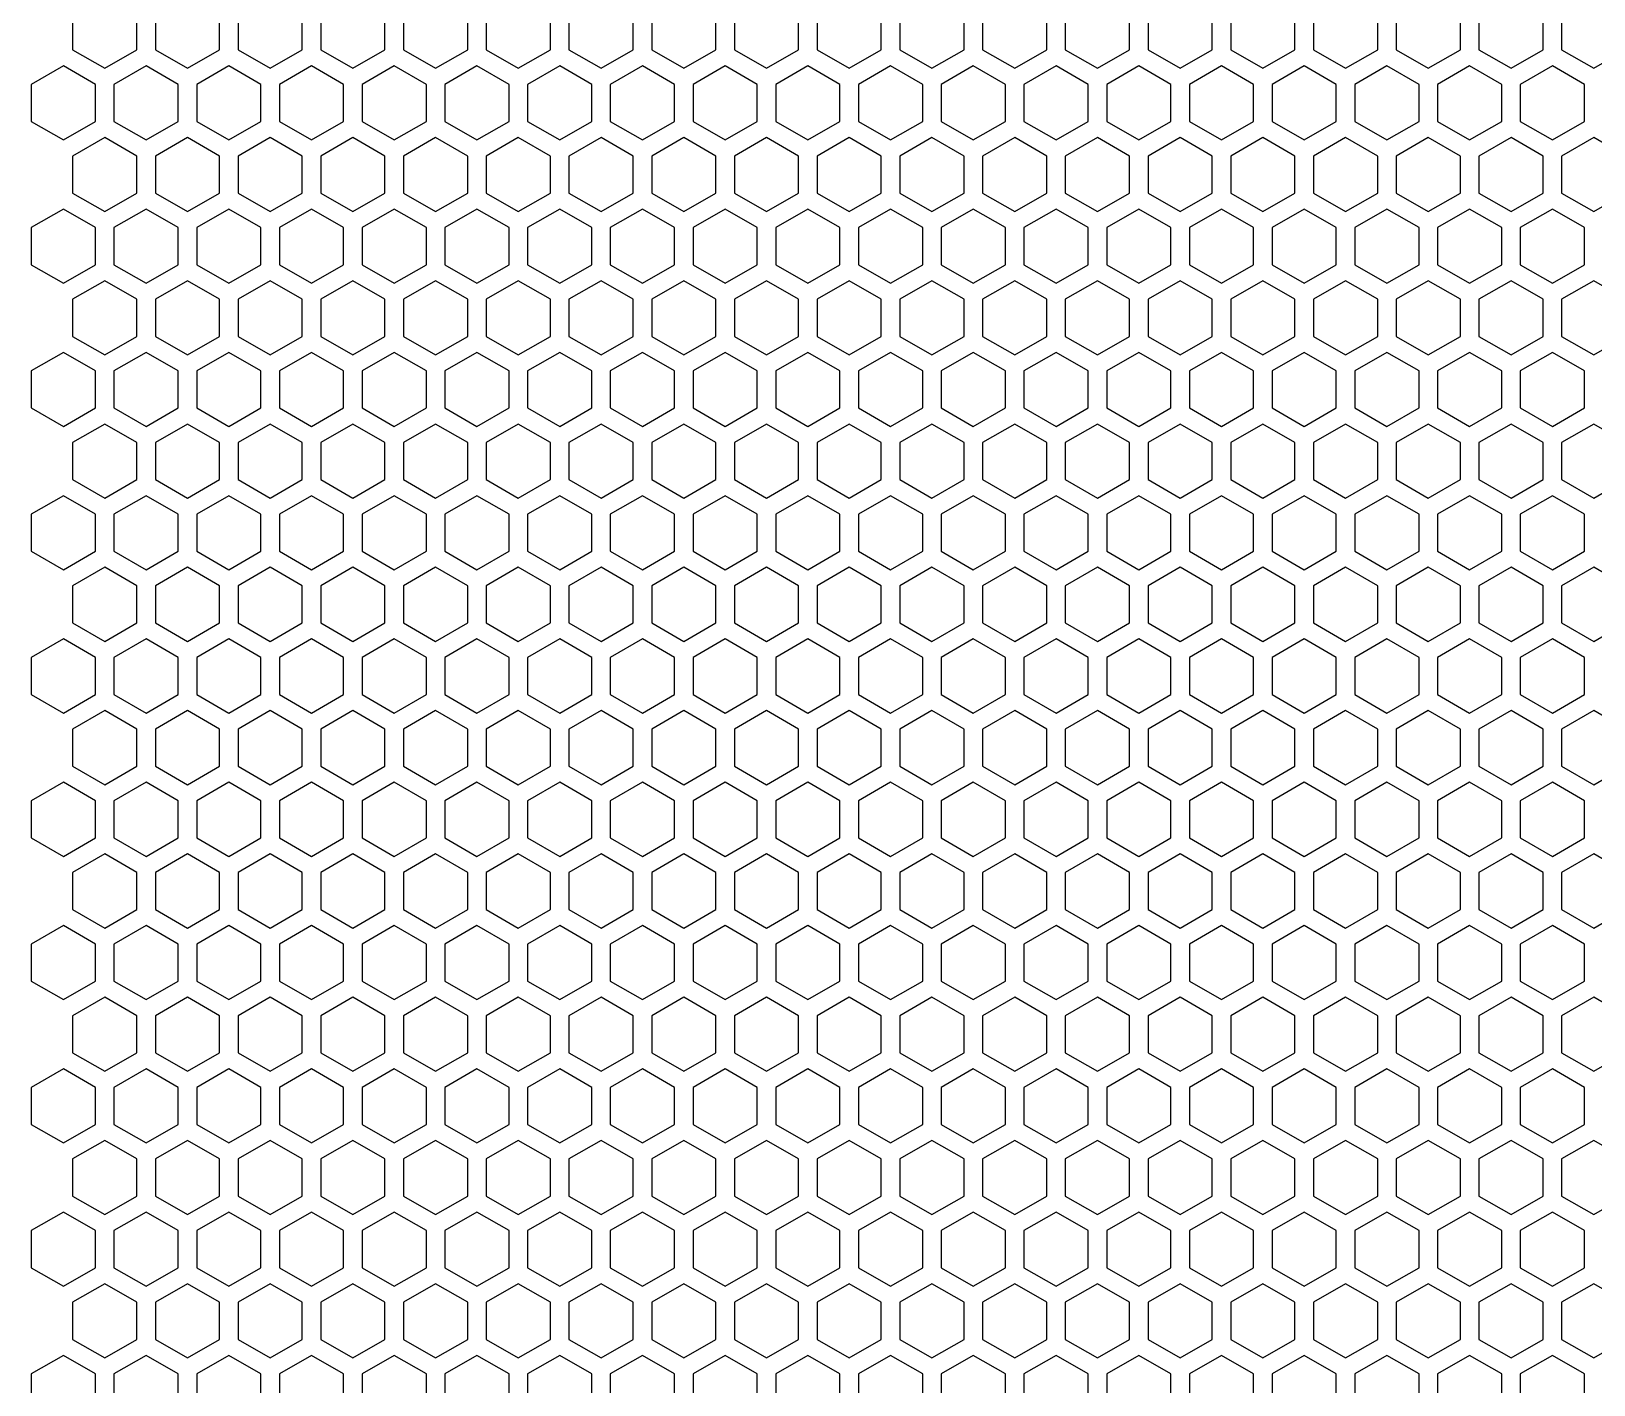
# Model space of a CAD drawing. Header units: millimetres. Extents: x -2 to 334, y -2 to 288.
# Drawn here: x -1.7 to 82.6, y 70 to 143 of the extents above; entities that cross this region are included whole.
import ezdxf

# ---------------------------------------------------------------- set-up
doc = ezdxf.new("R2010")
doc.units = ezdxf.units.MM
doc.layers.get('0').update_dxf_attribs({"linetype": 'CONTINUOUS'})

msp = doc.modelspace()

# ---------------------------------------------------------------- linework, layer by layer
for points in [[(3.964102, 144.04294), (2.232051, 145.04294), (0.5, 144.04294), (0.5, 142.04294), (2.232051, 141.04294), (3.964102, 142.04294)], [(8.428203, 144.04294), (6.696152, 145.04294), (4.964102, 144.04294), (4.964102, 142.04294), (6.696152, 141.04294), (8.428203, 142.04294)], [(12.892305, 144.04294), (11.160254, 145.04294), (9.428203, 144.04294), (9.428203, 142.04294), (11.160254, 141.04294), (12.892305, 142.04294)], [(17.356406, 144.04294), (15.624356, 145.04294), (13.892305, 144.04294), (13.892305, 142.04294), (15.624356, 141.04294), (17.356406, 142.04294)], [(21.820508, 144.04294), (20.088457, 145.04294), (18.356406, 144.04294), (18.356406, 142.04294), (20.088457, 141.04294), (21.820508, 142.04294)], [(26.28461, 144.04294), (24.552559, 145.04294), (22.820508, 144.04294), (22.820508, 142.04294), (24.552559, 141.04294), (26.28461, 142.04294)], [(30.748711, 144.04294), (29.01666, 145.04294), (27.28461, 144.04294), (27.28461, 142.04294), (29.01666, 141.04294), (30.748711, 142.04294)], [(35.212813, 144.04294), (33.480762, 145.04294), (31.748711, 144.04294), (31.748711, 142.04294), (33.480762, 141.04294), (35.212813, 142.04294)], [(39.676915, 144.04294), (37.944864, 145.04294), (36.212813, 144.04294), (36.212813, 142.04294), (37.944864, 141.04294), (39.676915, 142.04294)], [(44.141016, 144.04294), (42.408965, 145.04294), (40.676915, 144.04294), (40.676915, 142.04294), (42.408965, 141.04294), (44.141016, 142.04294)], [(48.605118, 144.04294), (46.873067, 145.04294), (45.141016, 144.04294), (45.141016, 142.04294), (46.873067, 141.04294), (48.605118, 142.04294)], [(53.069219, 144.04294), (51.337169, 145.04294), (49.605118, 144.04294), (49.605118, 142.04294), (51.337169, 141.04294), (53.069219, 142.04294)], [(57.533321, 144.04294), (55.80127, 145.04294), (54.069219, 144.04294), (54.069219, 142.04294), (55.80127, 141.04294), (57.533321, 142.04294)], [(61.997423, 144.04294), (60.265372, 145.04294), (58.533321, 144.04294), (58.533321, 142.04294), (60.265372, 141.04294), (61.997423, 142.04294)], [(66.461524, 144.04294), (64.729473, 145.04294), (62.997423, 144.04294), (62.997423, 142.04294), (64.729473, 141.04294), (66.461524, 142.04294)], [(70.925626, 144.04294), (69.193575, 145.04294), (67.461524, 144.04294), (67.461524, 142.04294), (69.193575, 141.04294), (70.925626, 142.04294)], [(75.389727, 144.04294), (73.657677, 145.04294), (71.925626, 144.04294), (71.925626, 142.04294), (73.657677, 141.04294), (75.389727, 142.04294)], [(79.853829, 144.04294), (78.121778, 145.04294), (76.389727, 144.04294), (76.389727, 142.04294), (78.121778, 141.04294), (79.853829, 142.04294)], [(84.317931, 144.04294), (82.58588, 145.04294), (80.853829, 144.04294), (80.853829, 142.04294), (82.58588, 141.04294), (84.317931, 142.04294)], [(1.732051, 140.176915), (0, 141.176915), (-1.732051, 140.176915), (-1.732051, 138.176915), (0, 137.176915), (1.732051, 138.176915)], [(6.196152, 140.176915), (4.464102, 141.176915), (2.732051, 140.176915), (2.732051, 138.176915), (4.464102, 137.176915), (6.196152, 138.176915)], [(10.660254, 140.176915), (8.928203, 141.176915), (7.196152, 140.176915), (7.196152, 138.176915), (8.928203, 137.176915), (10.660254, 138.176915)], [(15.124356, 140.176915), (13.392305, 141.176915), (11.660254, 140.176915), (11.660254, 138.176915), (13.392305, 137.176915), (15.124356, 138.176915)], [(19.588457, 140.176915), (17.856406, 141.176915), (16.124356, 140.176915), (16.124356, 138.176915), (17.856406, 137.176915), (19.588457, 138.176915)], [(24.052559, 140.176915), (22.320508, 141.176915), (20.588457, 140.176915), (20.588457, 138.176915), (22.320508, 137.176915), (24.052559, 138.176915)], [(28.51666, 140.176915), (26.78461, 141.176915), (25.052559, 140.176915), (25.052559, 138.176915), (26.78461, 137.176915), (28.51666, 138.176915)], [(32.980762, 140.176915), (31.248711, 141.176915), (29.51666, 140.176915), (29.51666, 138.176915), (31.248711, 137.176915), (32.980762, 138.176915)], [(37.444864, 140.176915), (35.712813, 141.176915), (33.980762, 140.176915), (33.980762, 138.176915), (35.712813, 137.176915), (37.444864, 138.176915)], [(41.908965, 140.176915), (40.176915, 141.176915), (38.444864, 140.176915), (38.444864, 138.176915), (40.176915, 137.176915), (41.908965, 138.176915)], [(46.373067, 140.176915), (44.641016, 141.176915), (42.908965, 140.176915), (42.908965, 138.176915), (44.641016, 137.176915), (46.373067, 138.176915)], [(50.837169, 140.176915), (49.105118, 141.176915), (47.373067, 140.176915), (47.373067, 138.176915), (49.105118, 137.176915), (50.837169, 138.176915)], [(55.30127, 140.176915), (53.569219, 141.176915), (51.837169, 140.176915), (51.837169, 138.176915), (53.569219, 137.176915), (55.30127, 138.176915)], [(59.765372, 140.176915), (58.033321, 141.176915), (56.30127, 140.176915), (56.30127, 138.176915), (58.033321, 137.176915), (59.765372, 138.176915)], [(64.229473, 140.176915), (62.497423, 141.176915), (60.765372, 140.176915), (60.765372, 138.176915), (62.497423, 137.176915), (64.229473, 138.176915)], [(68.693575, 140.176915), (66.961524, 141.176915), (65.229473, 140.176915), (65.229473, 138.176915), (66.961524, 137.176915), (68.693575, 138.176915)], [(73.157677, 140.176915), (71.425626, 141.176915), (69.693575, 140.176915), (69.693575, 138.176915), (71.425626, 137.176915), (73.157677, 138.176915)], [(77.621778, 140.176915), (75.889727, 141.176915), (74.157677, 140.176915), (74.157677, 138.176915), (75.889727, 137.176915), (77.621778, 138.176915)], [(82.08588, 140.176915), (80.353829, 141.176915), (78.621778, 140.176915), (78.621778, 138.176915), (80.353829, 137.176915), (82.08588, 138.176915)], [(3.964102, 136.310889), (2.232051, 137.310889), (0.5, 136.310889), (0.5, 134.310889), (2.232051, 133.310889), (3.964102, 134.310889)], [(8.428203, 136.310889), (6.696152, 137.310889), (4.964102, 136.310889), (4.964102, 134.310889), (6.696152, 133.310889), (8.428203, 134.310889)], [(12.892305, 136.310889), (11.160254, 137.310889), (9.428203, 136.310889), (9.428203, 134.310889), (11.160254, 133.310889), (12.892305, 134.310889)], [(17.356406, 136.310889), (15.624356, 137.310889), (13.892305, 136.310889), (13.892305, 134.310889), (15.624356, 133.310889), (17.356406, 134.310889)], [(21.820508, 136.310889), (20.088457, 137.310889), (18.356406, 136.310889), (18.356406, 134.310889), (20.088457, 133.310889), (21.820508, 134.310889)], [(26.28461, 136.310889), (24.552559, 137.310889), (22.820508, 136.310889), (22.820508, 134.310889), (24.552559, 133.310889), (26.28461, 134.310889)], [(30.748711, 136.310889), (29.01666, 137.310889), (27.28461, 136.310889), (27.28461, 134.310889), (29.01666, 133.310889), (30.748711, 134.310889)], [(35.212813, 136.310889), (33.480762, 137.310889), (31.748711, 136.310889), (31.748711, 134.310889), (33.480762, 133.310889), (35.212813, 134.310889)], [(39.676915, 136.310889), (37.944864, 137.310889), (36.212813, 136.310889), (36.212813, 134.310889), (37.944864, 133.310889), (39.676915, 134.310889)], [(44.141016, 136.310889), (42.408965, 137.310889), (40.676915, 136.310889), (40.676915, 134.310889), (42.408965, 133.310889), (44.141016, 134.310889)], [(48.605118, 136.310889), (46.873067, 137.310889), (45.141016, 136.310889), (45.141016, 134.310889), (46.873067, 133.310889), (48.605118, 134.310889)], [(53.069219, 136.310889), (51.337169, 137.310889), (49.605118, 136.310889), (49.605118, 134.310889), (51.337169, 133.310889), (53.069219, 134.310889)], [(57.533321, 136.310889), (55.80127, 137.310889), (54.069219, 136.310889), (54.069219, 134.310889), (55.80127, 133.310889), (57.533321, 134.310889)], [(61.997423, 136.310889), (60.265372, 137.310889), (58.533321, 136.310889), (58.533321, 134.310889), (60.265372, 133.310889), (61.997423, 134.310889)], [(66.461524, 136.310889), (64.729473, 137.310889), (62.997423, 136.310889), (62.997423, 134.310889), (64.729473, 133.310889), (66.461524, 134.310889)], [(70.925626, 136.310889), (69.193575, 137.310889), (67.461524, 136.310889), (67.461524, 134.310889), (69.193575, 133.310889), (70.925626, 134.310889)], [(75.389727, 136.310889), (73.657677, 137.310889), (71.925626, 136.310889), (71.925626, 134.310889), (73.657677, 133.310889), (75.389727, 134.310889)], [(79.853829, 136.310889), (78.121778, 137.310889), (76.389727, 136.310889), (76.389727, 134.310889), (78.121778, 133.310889), (79.853829, 134.310889)], [(84.317931, 136.310889), (82.58588, 137.310889), (80.853829, 136.310889), (80.853829, 134.310889), (82.58588, 133.310889), (84.317931, 134.310889)], [(1.732051, 132.444864), (0, 133.444864), (-1.732051, 132.444864), (-1.732051, 130.444864), (0, 129.444864), (1.732051, 130.444864)], [(6.196152, 132.444864), (4.464102, 133.444864), (2.732051, 132.444864), (2.732051, 130.444864), (4.464102, 129.444864), (6.196152, 130.444864)], [(10.660254, 132.444864), (8.928203, 133.444864), (7.196152, 132.444864), (7.196152, 130.444864), (8.928203, 129.444864), (10.660254, 130.444864)], [(15.124356, 132.444864), (13.392305, 133.444864), (11.660254, 132.444864), (11.660254, 130.444864), (13.392305, 129.444864), (15.124356, 130.444864)], [(19.588457, 132.444864), (17.856406, 133.444864), (16.124356, 132.444864), (16.124356, 130.444864), (17.856406, 129.444864), (19.588457, 130.444864)], [(24.052559, 132.444864), (22.320508, 133.444864), (20.588457, 132.444864), (20.588457, 130.444864), (22.320508, 129.444864), (24.052559, 130.444864)], [(28.51666, 132.444864), (26.78461, 133.444864), (25.052559, 132.444864), (25.052559, 130.444864), (26.78461, 129.444864), (28.51666, 130.444864)], [(32.980762, 132.444864), (31.248711, 133.444864), (29.51666, 132.444864), (29.51666, 130.444864), (31.248711, 129.444864), (32.980762, 130.444864)], [(37.444864, 132.444864), (35.712813, 133.444864), (33.980762, 132.444864), (33.980762, 130.444864), (35.712813, 129.444864), (37.444864, 130.444864)], [(41.908965, 132.444864), (40.176915, 133.444864), (38.444864, 132.444864), (38.444864, 130.444864), (40.176915, 129.444864), (41.908965, 130.444864)], [(46.373067, 132.444864), (44.641016, 133.444864), (42.908965, 132.444864), (42.908965, 130.444864), (44.641016, 129.444864), (46.373067, 130.444864)], [(50.837169, 132.444864), (49.105118, 133.444864), (47.373067, 132.444864), (47.373067, 130.444864), (49.105118, 129.444864), (50.837169, 130.444864)], [(55.30127, 132.444864), (53.569219, 133.444864), (51.837169, 132.444864), (51.837169, 130.444864), (53.569219, 129.444864), (55.30127, 130.444864)], [(59.765372, 132.444864), (58.033321, 133.444864), (56.30127, 132.444864), (56.30127, 130.444864), (58.033321, 129.444864), (59.765372, 130.444864)], [(64.229473, 132.444864), (62.497423, 133.444864), (60.765372, 132.444864), (60.765372, 130.444864), (62.497423, 129.444864), (64.229473, 130.444864)], [(68.693575, 132.444864), (66.961524, 133.444864), (65.229473, 132.444864), (65.229473, 130.444864), (66.961524, 129.444864), (68.693575, 130.444864)], [(73.157677, 132.444864), (71.425626, 133.444864), (69.693575, 132.444864), (69.693575, 130.444864), (71.425626, 129.444864), (73.157677, 130.444864)], [(77.621778, 132.444864), (75.889727, 133.444864), (74.157677, 132.444864), (74.157677, 130.444864), (75.889727, 129.444864), (77.621778, 130.444864)], [(82.08588, 132.444864), (80.353829, 133.444864), (78.621778, 132.444864), (78.621778, 130.444864), (80.353829, 129.444864), (82.08588, 130.444864)], [(3.964102, 128.578838), (2.232051, 129.578838), (0.5, 128.578838), (0.5, 126.578838), (2.232051, 125.578838), (3.964102, 126.578838)], [(8.428203, 128.578838), (6.696152, 129.578838), (4.964102, 128.578838), (4.964102, 126.578838), (6.696152, 125.578838), (8.428203, 126.578838)], [(12.892305, 128.578838), (11.160254, 129.578838), (9.428203, 128.578838), (9.428203, 126.578838), (11.160254, 125.578838), (12.892305, 126.578838)], [(17.356406, 128.578838), (15.624356, 129.578838), (13.892305, 128.578838), (13.892305, 126.578838), (15.624356, 125.578838), (17.356406, 126.578838)], [(21.820508, 128.578838), (20.088457, 129.578838), (18.356406, 128.578838), (18.356406, 126.578838), (20.088457, 125.578838), (21.820508, 126.578838)], [(26.28461, 128.578838), (24.552559, 129.578838), (22.820508, 128.578838), (22.820508, 126.578838), (24.552559, 125.578838), (26.28461, 126.578838)], [(30.748711, 128.578838), (29.01666, 129.578838), (27.28461, 128.578838), (27.28461, 126.578838), (29.01666, 125.578838), (30.748711, 126.578838)], [(35.212813, 128.578838), (33.480762, 129.578838), (31.748711, 128.578838), (31.748711, 126.578838), (33.480762, 125.578838), (35.212813, 126.578838)], [(39.676915, 128.578838), (37.944864, 129.578838), (36.212813, 128.578838), (36.212813, 126.578838), (37.944864, 125.578838), (39.676915, 126.578838)], [(44.141016, 128.578838), (42.408965, 129.578838), (40.676915, 128.578838), (40.676915, 126.578838), (42.408965, 125.578838), (44.141016, 126.578838)], [(48.605118, 128.578838), (46.873067, 129.578838), (45.141016, 128.578838), (45.141016, 126.578838), (46.873067, 125.578838), (48.605118, 126.578838)], [(53.069219, 128.578838), (51.337169, 129.578838), (49.605118, 128.578838), (49.605118, 126.578838), (51.337169, 125.578838), (53.069219, 126.578838)], [(57.533321, 128.578838), (55.80127, 129.578838), (54.069219, 128.578838), (54.069219, 126.578838), (55.80127, 125.578838), (57.533321, 126.578838)], [(61.997423, 128.578838), (60.265372, 129.578838), (58.533321, 128.578838), (58.533321, 126.578838), (60.265372, 125.578838), (61.997423, 126.578838)], [(66.461524, 128.578838), (64.729473, 129.578838), (62.997423, 128.578838), (62.997423, 126.578838), (64.729473, 125.578838), (66.461524, 126.578838)], [(70.925626, 128.578838), (69.193575, 129.578838), (67.461524, 128.578838), (67.461524, 126.578838), (69.193575, 125.578838), (70.925626, 126.578838)], [(75.389727, 128.578838), (73.657677, 129.578838), (71.925626, 128.578838), (71.925626, 126.578838), (73.657677, 125.578838), (75.389727, 126.578838)], [(79.853829, 128.578838), (78.121778, 129.578838), (76.389727, 128.578838), (76.389727, 126.578838), (78.121778, 125.578838), (79.853829, 126.578838)], [(84.317931, 128.578838), (82.58588, 129.578838), (80.853829, 128.578838), (80.853829, 126.578838), (82.58588, 125.578838), (84.317931, 126.578838)], [(1.732051, 124.712813), (0, 125.712813), (-1.732051, 124.712813), (-1.732051, 122.712813), (0, 121.712813), (1.732051, 122.712813)], [(6.196152, 124.712813), (4.464102, 125.712813), (2.732051, 124.712813), (2.732051, 122.712813), (4.464102, 121.712813), (6.196152, 122.712813)], [(10.660254, 124.712813), (8.928203, 125.712813), (7.196152, 124.712813), (7.196152, 122.712813), (8.928203, 121.712813), (10.660254, 122.712813)], [(15.124356, 124.712813), (13.392305, 125.712813), (11.660254, 124.712813), (11.660254, 122.712813), (13.392305, 121.712813), (15.124356, 122.712813)], [(19.588457, 124.712813), (17.856406, 125.712813), (16.124356, 124.712813), (16.124356, 122.712813), (17.856406, 121.712813), (19.588457, 122.712813)], [(24.052559, 124.712813), (22.320508, 125.712813), (20.588457, 124.712813), (20.588457, 122.712813), (22.320508, 121.712813), (24.052559, 122.712813)], [(28.51666, 124.712813), (26.78461, 125.712813), (25.052559, 124.712813), (25.052559, 122.712813), (26.78461, 121.712813), (28.51666, 122.712813)], [(32.980762, 124.712813), (31.248711, 125.712813), (29.51666, 124.712813), (29.51666, 122.712813), (31.248711, 121.712813), (32.980762, 122.712813)], [(37.444864, 124.712813), (35.712813, 125.712813), (33.980762, 124.712813), (33.980762, 122.712813), (35.712813, 121.712813), (37.444864, 122.712813)], [(41.908965, 124.712813), (40.176915, 125.712813), (38.444864, 124.712813), (38.444864, 122.712813), (40.176915, 121.712813), (41.908965, 122.712813)], [(46.373067, 124.712813), (44.641016, 125.712813), (42.908965, 124.712813), (42.908965, 122.712813), (44.641016, 121.712813), (46.373067, 122.712813)], [(50.837169, 124.712813), (49.105118, 125.712813), (47.373067, 124.712813), (47.373067, 122.712813), (49.105118, 121.712813), (50.837169, 122.712813)], [(55.30127, 124.712813), (53.569219, 125.712813), (51.837169, 124.712813), (51.837169, 122.712813), (53.569219, 121.712813), (55.30127, 122.712813)], [(59.765372, 124.712813), (58.033321, 125.712813), (56.30127, 124.712813), (56.30127, 122.712813), (58.033321, 121.712813), (59.765372, 122.712813)], [(64.229473, 124.712813), (62.497423, 125.712813), (60.765372, 124.712813), (60.765372, 122.712813), (62.497423, 121.712813), (64.229473, 122.712813)], [(68.693575, 124.712813), (66.961524, 125.712813), (65.229473, 124.712813), (65.229473, 122.712813), (66.961524, 121.712813), (68.693575, 122.712813)], [(73.157677, 124.712813), (71.425626, 125.712813), (69.693575, 124.712813), (69.693575, 122.712813), (71.425626, 121.712813), (73.157677, 122.712813)], [(77.621778, 124.712813), (75.889727, 125.712813), (74.157677, 124.712813), (74.157677, 122.712813), (75.889727, 121.712813), (77.621778, 122.712813)], [(82.08588, 124.712813), (80.353829, 125.712813), (78.621778, 124.712813), (78.621778, 122.712813), (80.353829, 121.712813), (82.08588, 122.712813)], [(3.964102, 120.846788), (2.232051, 121.846788), (0.5, 120.846788), (0.5, 118.846788), (2.232051, 117.846788), (3.964102, 118.846788)], [(8.428203, 120.846788), (6.696152, 121.846788), (4.964102, 120.846788), (4.964102, 118.846788), (6.696152, 117.846788), (8.428203, 118.846788)], [(12.892305, 120.846788), (11.160254, 121.846788), (9.428203, 120.846788), (9.428203, 118.846788), (11.160254, 117.846788), (12.892305, 118.846788)], [(17.356406, 120.846788), (15.624356, 121.846788), (13.892305, 120.846788), (13.892305, 118.846788), (15.624356, 117.846788), (17.356406, 118.846788)], [(21.820508, 120.846788), (20.088457, 121.846788), (18.356406, 120.846788), (18.356406, 118.846788), (20.088457, 117.846788), (21.820508, 118.846788)], [(26.28461, 120.846788), (24.552559, 121.846788), (22.820508, 120.846788), (22.820508, 118.846788), (24.552559, 117.846788), (26.28461, 118.846788)], [(30.748711, 120.846788), (29.01666, 121.846788), (27.28461, 120.846788), (27.28461, 118.846788), (29.01666, 117.846788), (30.748711, 118.846788)], [(35.212813, 120.846788), (33.480762, 121.846788), (31.748711, 120.846788), (31.748711, 118.846788), (33.480762, 117.846788), (35.212813, 118.846788)], [(39.676915, 120.846788), (37.944864, 121.846788), (36.212813, 120.846788), (36.212813, 118.846788), (37.944864, 117.846788), (39.676915, 118.846788)], [(44.141016, 120.846788), (42.408965, 121.846788), (40.676915, 120.846788), (40.676915, 118.846788), (42.408965, 117.846788), (44.141016, 118.846788)], [(48.605118, 120.846788), (46.873067, 121.846788), (45.141016, 120.846788), (45.141016, 118.846788), (46.873067, 117.846788), (48.605118, 118.846788)], [(53.069219, 120.846788), (51.337169, 121.846788), (49.605118, 120.846788), (49.605118, 118.846788), (51.337169, 117.846788), (53.069219, 118.846788)], [(57.533321, 120.846788), (55.80127, 121.846788), (54.069219, 120.846788), (54.069219, 118.846788), (55.80127, 117.846788), (57.533321, 118.846788)], [(61.997423, 120.846788), (60.265372, 121.846788), (58.533321, 120.846788), (58.533321, 118.846788), (60.265372, 117.846788), (61.997423, 118.846788)], [(66.461524, 120.846788), (64.729473, 121.846788), (62.997423, 120.846788), (62.997423, 118.846788), (64.729473, 117.846788), (66.461524, 118.846788)], [(70.925626, 120.846788), (69.193575, 121.846788), (67.461524, 120.846788), (67.461524, 118.846788), (69.193575, 117.846788), (70.925626, 118.846788)], [(75.389727, 120.846788), (73.657677, 121.846788), (71.925626, 120.846788), (71.925626, 118.846788), (73.657677, 117.846788), (75.389727, 118.846788)], [(79.853829, 120.846788), (78.121778, 121.846788), (76.389727, 120.846788), (76.389727, 118.846788), (78.121778, 117.846788), (79.853829, 118.846788)], [(84.317931, 120.846788), (82.58588, 121.846788), (80.853829, 120.846788), (80.853829, 118.846788), (82.58588, 117.846788), (84.317931, 118.846788)], [(1.732051, 116.980762), (0, 117.980762), (-1.732051, 116.980762), (-1.732051, 114.980762), (0, 113.980762), (1.732051, 114.980762)], [(6.196152, 116.980762), (4.464102, 117.980762), (2.732051, 116.980762), (2.732051, 114.980762), (4.464102, 113.980762), (6.196152, 114.980762)], [(10.660254, 116.980762), (8.928203, 117.980762), (7.196152, 116.980762), (7.196152, 114.980762), (8.928203, 113.980762), (10.660254, 114.980762)], [(15.124356, 116.980762), (13.392305, 117.980762), (11.660254, 116.980762), (11.660254, 114.980762), (13.392305, 113.980762), (15.124356, 114.980762)], [(19.588457, 116.980762), (17.856406, 117.980762), (16.124356, 116.980762), (16.124356, 114.980762), (17.856406, 113.980762), (19.588457, 114.980762)], [(24.052559, 116.980762), (22.320508, 117.980762), (20.588457, 116.980762), (20.588457, 114.980762), (22.320508, 113.980762), (24.052559, 114.980762)], [(28.51666, 116.980762), (26.78461, 117.980762), (25.052559, 116.980762), (25.052559, 114.980762), (26.78461, 113.980762), (28.51666, 114.980762)], [(32.980762, 116.980762), (31.248711, 117.980762), (29.51666, 116.980762), (29.51666, 114.980762), (31.248711, 113.980762), (32.980762, 114.980762)], [(37.444864, 116.980762), (35.712813, 117.980762), (33.980762, 116.980762), (33.980762, 114.980762), (35.712813, 113.980762), (37.444864, 114.980762)], [(41.908965, 116.980762), (40.176915, 117.980762), (38.444864, 116.980762), (38.444864, 114.980762), (40.176915, 113.980762), (41.908965, 114.980762)], [(46.373067, 116.980762), (44.641016, 117.980762), (42.908965, 116.980762), (42.908965, 114.980762), (44.641016, 113.980762), (46.373067, 114.980762)], [(50.837169, 116.980762), (49.105118, 117.980762), (47.373067, 116.980762), (47.373067, 114.980762), (49.105118, 113.980762), (50.837169, 114.980762)], [(55.30127, 116.980762), (53.569219, 117.980762), (51.837169, 116.980762), (51.837169, 114.980762), (53.569219, 113.980762), (55.30127, 114.980762)], [(59.765372, 116.980762), (58.033321, 117.980762), (56.30127, 116.980762), (56.30127, 114.980762), (58.033321, 113.980762), (59.765372, 114.980762)], [(64.229473, 116.980762), (62.497423, 117.980762), (60.765372, 116.980762), (60.765372, 114.980762), (62.497423, 113.980762), (64.229473, 114.980762)], [(68.693575, 116.980762), (66.961524, 117.980762), (65.229473, 116.980762), (65.229473, 114.980762), (66.961524, 113.980762), (68.693575, 114.980762)], [(73.157677, 116.980762), (71.425626, 117.980762), (69.693575, 116.980762), (69.693575, 114.980762), (71.425626, 113.980762), (73.157677, 114.980762)], [(77.621778, 116.980762), (75.889727, 117.980762), (74.157677, 116.980762), (74.157677, 114.980762), (75.889727, 113.980762), (77.621778, 114.980762)], [(82.08588, 116.980762), (80.353829, 117.980762), (78.621778, 116.980762), (78.621778, 114.980762), (80.353829, 113.980762), (82.08588, 114.980762)], [(3.964102, 113.114737), (2.232051, 114.114737), (0.5, 113.114737), (0.5, 111.114737), (2.232051, 110.114737), (3.964102, 111.114737)], [(8.428203, 113.114737), (6.696152, 114.114737), (4.964102, 113.114737), (4.964102, 111.114737), (6.696152, 110.114737), (8.428203, 111.114737)], [(12.892305, 113.114737), (11.160254, 114.114737), (9.428203, 113.114737), (9.428203, 111.114737), (11.160254, 110.114737), (12.892305, 111.114737)], [(17.356406, 113.114737), (15.624356, 114.114737), (13.892305, 113.114737), (13.892305, 111.114737), (15.624356, 110.114737), (17.356406, 111.114737)], [(21.820508, 113.114737), (20.088457, 114.114737), (18.356406, 113.114737), (18.356406, 111.114737), (20.088457, 110.114737), (21.820508, 111.114737)], [(26.28461, 113.114737), (24.552559, 114.114737), (22.820508, 113.114737), (22.820508, 111.114737), (24.552559, 110.114737), (26.28461, 111.114737)], [(30.748711, 113.114737), (29.01666, 114.114737), (27.28461, 113.114737), (27.28461, 111.114737), (29.01666, 110.114737), (30.748711, 111.114737)], [(35.212813, 113.114737), (33.480762, 114.114737), (31.748711, 113.114737), (31.748711, 111.114737), (33.480762, 110.114737), (35.212813, 111.114737)], [(39.676915, 113.114737), (37.944864, 114.114737), (36.212813, 113.114737), (36.212813, 111.114737), (37.944864, 110.114737), (39.676915, 111.114737)], [(44.141016, 113.114737), (42.408965, 114.114737), (40.676915, 113.114737), (40.676915, 111.114737), (42.408965, 110.114737), (44.141016, 111.114737)], [(48.605118, 113.114737), (46.873067, 114.114737), (45.141016, 113.114737), (45.141016, 111.114737), (46.873067, 110.114737), (48.605118, 111.114737)], [(53.069219, 113.114737), (51.337169, 114.114737), (49.605118, 113.114737), (49.605118, 111.114737), (51.337169, 110.114737), (53.069219, 111.114737)], [(57.533321, 113.114737), (55.80127, 114.114737), (54.069219, 113.114737), (54.069219, 111.114737), (55.80127, 110.114737), (57.533321, 111.114737)], [(61.997423, 113.114737), (60.265372, 114.114737), (58.533321, 113.114737), (58.533321, 111.114737), (60.265372, 110.114737), (61.997423, 111.114737)], [(66.461524, 113.114737), (64.729473, 114.114737), (62.997423, 113.114737), (62.997423, 111.114737), (64.729473, 110.114737), (66.461524, 111.114737)], [(70.925626, 113.114737), (69.193575, 114.114737), (67.461524, 113.114737), (67.461524, 111.114737), (69.193575, 110.114737), (70.925626, 111.114737)], [(75.389727, 113.114737), (73.657677, 114.114737), (71.925626, 113.114737), (71.925626, 111.114737), (73.657677, 110.114737), (75.389727, 111.114737)], [(79.853829, 113.114737), (78.121778, 114.114737), (76.389727, 113.114737), (76.389727, 111.114737), (78.121778, 110.114737), (79.853829, 111.114737)], [(84.317931, 113.114737), (82.58588, 114.114737), (80.853829, 113.114737), (80.853829, 111.114737), (82.58588, 110.114737), (84.317931, 111.114737)], [(1.732051, 109.248711), (0, 110.248711), (-1.732051, 109.248711), (-1.732051, 107.248711), (0, 106.248711), (1.732051, 107.248711)], [(6.196152, 109.248711), (4.464102, 110.248711), (2.732051, 109.248711), (2.732051, 107.248711), (4.464102, 106.248711), (6.196152, 107.248711)], [(10.660254, 109.248711), (8.928203, 110.248711), (7.196152, 109.248711), (7.196152, 107.248711), (8.928203, 106.248711), (10.660254, 107.248711)], [(15.124356, 109.248711), (13.392305, 110.248711), (11.660254, 109.248711), (11.660254, 107.248711), (13.392305, 106.248711), (15.124356, 107.248711)], [(19.588457, 109.248711), (17.856406, 110.248711), (16.124356, 109.248711), (16.124356, 107.248711), (17.856406, 106.248711), (19.588457, 107.248711)], [(24.052559, 109.248711), (22.320508, 110.248711), (20.588457, 109.248711), (20.588457, 107.248711), (22.320508, 106.248711), (24.052559, 107.248711)], [(28.51666, 109.248711), (26.78461, 110.248711), (25.052559, 109.248711), (25.052559, 107.248711), (26.78461, 106.248711), (28.51666, 107.248711)], [(32.980762, 109.248711), (31.248711, 110.248711), (29.51666, 109.248711), (29.51666, 107.248711), (31.248711, 106.248711), (32.980762, 107.248711)], [(37.444864, 109.248711), (35.712813, 110.248711), (33.980762, 109.248711), (33.980762, 107.248711), (35.712813, 106.248711), (37.444864, 107.248711)], [(41.908965, 109.248711), (40.176915, 110.248711), (38.444864, 109.248711), (38.444864, 107.248711), (40.176915, 106.248711), (41.908965, 107.248711)], [(46.373067, 109.248711), (44.641016, 110.248711), (42.908965, 109.248711), (42.908965, 107.248711), (44.641016, 106.248711), (46.373067, 107.248711)], [(50.837169, 109.248711), (49.105118, 110.248711), (47.373067, 109.248711), (47.373067, 107.248711), (49.105118, 106.248711), (50.837169, 107.248711)], [(55.30127, 109.248711), (53.569219, 110.248711), (51.837169, 109.248711), (51.837169, 107.248711), (53.569219, 106.248711), (55.30127, 107.248711)], [(59.765372, 109.248711), (58.033321, 110.248711), (56.30127, 109.248711), (56.30127, 107.248711), (58.033321, 106.248711), (59.765372, 107.248711)], [(64.229473, 109.248711), (62.497423, 110.248711), (60.765372, 109.248711), (60.765372, 107.248711), (62.497423, 106.248711), (64.229473, 107.248711)], [(68.693575, 109.248711), (66.961524, 110.248711), (65.229473, 109.248711), (65.229473, 107.248711), (66.961524, 106.248711), (68.693575, 107.248711)], [(73.157677, 109.248711), (71.425626, 110.248711), (69.693575, 109.248711), (69.693575, 107.248711), (71.425626, 106.248711), (73.157677, 107.248711)], [(77.621778, 109.248711), (75.889727, 110.248711), (74.157677, 109.248711), (74.157677, 107.248711), (75.889727, 106.248711), (77.621778, 107.248711)], [(82.08588, 109.248711), (80.353829, 110.248711), (78.621778, 109.248711), (78.621778, 107.248711), (80.353829, 106.248711), (82.08588, 107.248711)], [(3.964102, 105.382686), (2.232051, 106.382686), (0.5, 105.382686), (0.5, 103.382686), (2.232051, 102.382686), (3.964102, 103.382686)], [(8.428203, 105.382686), (6.696152, 106.382686), (4.964102, 105.382686), (4.964102, 103.382686), (6.696152, 102.382686), (8.428203, 103.382686)], [(12.892305, 105.382686), (11.160254, 106.382686), (9.428203, 105.382686), (9.428203, 103.382686), (11.160254, 102.382686), (12.892305, 103.382686)], [(17.356406, 105.382686), (15.624356, 106.382686), (13.892305, 105.382686), (13.892305, 103.382686), (15.624356, 102.382686), (17.356406, 103.382686)], [(21.820508, 105.382686), (20.088457, 106.382686), (18.356406, 105.382686), (18.356406, 103.382686), (20.088457, 102.382686), (21.820508, 103.382686)], [(26.28461, 105.382686), (24.552559, 106.382686), (22.820508, 105.382686), (22.820508, 103.382686), (24.552559, 102.382686), (26.28461, 103.382686)], [(30.748711, 105.382686), (29.01666, 106.382686), (27.28461, 105.382686), (27.28461, 103.382686), (29.01666, 102.382686), (30.748711, 103.382686)], [(35.212813, 105.382686), (33.480762, 106.382686), (31.748711, 105.382686), (31.748711, 103.382686), (33.480762, 102.382686), (35.212813, 103.382686)], [(39.676915, 105.382686), (37.944864, 106.382686), (36.212813, 105.382686), (36.212813, 103.382686), (37.944864, 102.382686), (39.676915, 103.382686)], [(44.141016, 105.382686), (42.408965, 106.382686), (40.676915, 105.382686), (40.676915, 103.382686), (42.408965, 102.382686), (44.141016, 103.382686)], [(48.605118, 105.382686), (46.873067, 106.382686), (45.141016, 105.382686), (45.141016, 103.382686), (46.873067, 102.382686), (48.605118, 103.382686)], [(53.069219, 105.382686), (51.337169, 106.382686), (49.605118, 105.382686), (49.605118, 103.382686), (51.337169, 102.382686), (53.069219, 103.382686)], [(57.533321, 105.382686), (55.80127, 106.382686), (54.069219, 105.382686), (54.069219, 103.382686), (55.80127, 102.382686), (57.533321, 103.382686)], [(61.997423, 105.382686), (60.265372, 106.382686), (58.533321, 105.382686), (58.533321, 103.382686), (60.265372, 102.382686), (61.997423, 103.382686)], [(66.461524, 105.382686), (64.729473, 106.382686), (62.997423, 105.382686), (62.997423, 103.382686), (64.729473, 102.382686), (66.461524, 103.382686)], [(70.925626, 105.382686), (69.193575, 106.382686), (67.461524, 105.382686), (67.461524, 103.382686), (69.193575, 102.382686), (70.925626, 103.382686)], [(75.389727, 105.382686), (73.657677, 106.382686), (71.925626, 105.382686), (71.925626, 103.382686), (73.657677, 102.382686), (75.389727, 103.382686)], [(79.853829, 105.382686), (78.121778, 106.382686), (76.389727, 105.382686), (76.389727, 103.382686), (78.121778, 102.382686), (79.853829, 103.382686)], [(84.317931, 105.382686), (82.58588, 106.382686), (80.853829, 105.382686), (80.853829, 103.382686), (82.58588, 102.382686), (84.317931, 103.382686)], [(1.732051, 101.51666), (0, 102.51666), (-1.732051, 101.51666), (-1.732051, 99.51666), (0, 98.51666), (1.732051, 99.51666)], [(6.196152, 101.51666), (4.464102, 102.51666), (2.732051, 101.51666), (2.732051, 99.51666), (4.464102, 98.51666), (6.196152, 99.51666)], [(10.660254, 101.51666), (8.928203, 102.51666), (7.196152, 101.51666), (7.196152, 99.51666), (8.928203, 98.51666), (10.660254, 99.51666)], [(15.124356, 101.51666), (13.392305, 102.51666), (11.660254, 101.51666), (11.660254, 99.51666), (13.392305, 98.51666), (15.124356, 99.51666)], [(19.588457, 101.51666), (17.856406, 102.51666), (16.124356, 101.51666), (16.124356, 99.51666), (17.856406, 98.51666), (19.588457, 99.51666)], [(24.052559, 101.51666), (22.320508, 102.51666), (20.588457, 101.51666), (20.588457, 99.51666), (22.320508, 98.51666), (24.052559, 99.51666)], [(28.51666, 101.51666), (26.78461, 102.51666), (25.052559, 101.51666), (25.052559, 99.51666), (26.78461, 98.51666), (28.51666, 99.51666)], [(32.980762, 101.51666), (31.248711, 102.51666), (29.51666, 101.51666), (29.51666, 99.51666), (31.248711, 98.51666), (32.980762, 99.51666)], [(37.444864, 101.51666), (35.712813, 102.51666), (33.980762, 101.51666), (33.980762, 99.51666), (35.712813, 98.51666), (37.444864, 99.51666)], [(41.908965, 101.51666), (40.176915, 102.51666), (38.444864, 101.51666), (38.444864, 99.51666), (40.176915, 98.51666), (41.908965, 99.51666)], [(46.373067, 101.51666), (44.641016, 102.51666), (42.908965, 101.51666), (42.908965, 99.51666), (44.641016, 98.51666), (46.373067, 99.51666)], [(50.837169, 101.51666), (49.105118, 102.51666), (47.373067, 101.51666), (47.373067, 99.51666), (49.105118, 98.51666), (50.837169, 99.51666)], [(55.30127, 101.51666), (53.569219, 102.51666), (51.837169, 101.51666), (51.837169, 99.51666), (53.569219, 98.51666), (55.30127, 99.51666)], [(59.765372, 101.51666), (58.033321, 102.51666), (56.30127, 101.51666), (56.30127, 99.51666), (58.033321, 98.51666), (59.765372, 99.51666)], [(64.229473, 101.51666), (62.497423, 102.51666), (60.765372, 101.51666), (60.765372, 99.51666), (62.497423, 98.51666), (64.229473, 99.51666)], [(68.693575, 101.51666), (66.961524, 102.51666), (65.229473, 101.51666), (65.229473, 99.51666), (66.961524, 98.51666), (68.693575, 99.51666)], [(73.157677, 101.51666), (71.425626, 102.51666), (69.693575, 101.51666), (69.693575, 99.51666), (71.425626, 98.51666), (73.157677, 99.51666)], [(77.621778, 101.51666), (75.889727, 102.51666), (74.157677, 101.51666), (74.157677, 99.51666), (75.889727, 98.51666), (77.621778, 99.51666)], [(82.08588, 101.51666), (80.353829, 102.51666), (78.621778, 101.51666), (78.621778, 99.51666), (80.353829, 98.51666), (82.08588, 99.51666)], [(3.964102, 97.650635), (2.232051, 98.650635), (0.5, 97.650635), (0.5, 95.650635), (2.232051, 94.650635), (3.964102, 95.650635)], [(8.428203, 97.650635), (6.696152, 98.650635), (4.964102, 97.650635), (4.964102, 95.650635), (6.696152, 94.650635), (8.428203, 95.650635)], [(12.892305, 97.650635), (11.160254, 98.650635), (9.428203, 97.650635), (9.428203, 95.650635), (11.160254, 94.650635), (12.892305, 95.650635)], [(17.356406, 97.650635), (15.624356, 98.650635), (13.892305, 97.650635), (13.892305, 95.650635), (15.624356, 94.650635), (17.356406, 95.650635)], [(21.820508, 97.650635), (20.088457, 98.650635), (18.356406, 97.650635), (18.356406, 95.650635), (20.088457, 94.650635), (21.820508, 95.650635)], [(26.28461, 97.650635), (24.552559, 98.650635), (22.820508, 97.650635), (22.820508, 95.650635), (24.552559, 94.650635), (26.28461, 95.650635)], [(30.748711, 97.650635), (29.01666, 98.650635), (27.28461, 97.650635), (27.28461, 95.650635), (29.01666, 94.650635), (30.748711, 95.650635)], [(35.212813, 97.650635), (33.480762, 98.650635), (31.748711, 97.650635), (31.748711, 95.650635), (33.480762, 94.650635), (35.212813, 95.650635)], [(39.676915, 97.650635), (37.944864, 98.650635), (36.212813, 97.650635), (36.212813, 95.650635), (37.944864, 94.650635), (39.676915, 95.650635)], [(44.141016, 97.650635), (42.408965, 98.650635), (40.676915, 97.650635), (40.676915, 95.650635), (42.408965, 94.650635), (44.141016, 95.650635)], [(48.605118, 97.650635), (46.873067, 98.650635), (45.141016, 97.650635), (45.141016, 95.650635), (46.873067, 94.650635), (48.605118, 95.650635)], [(53.069219, 97.650635), (51.337169, 98.650635), (49.605118, 97.650635), (49.605118, 95.650635), (51.337169, 94.650635), (53.069219, 95.650635)], [(57.533321, 97.650635), (55.80127, 98.650635), (54.069219, 97.650635), (54.069219, 95.650635), (55.80127, 94.650635), (57.533321, 95.650635)], [(61.997423, 97.650635), (60.265372, 98.650635), (58.533321, 97.650635), (58.533321, 95.650635), (60.265372, 94.650635), (61.997423, 95.650635)], [(66.461524, 97.650635), (64.729473, 98.650635), (62.997423, 97.650635), (62.997423, 95.650635), (64.729473, 94.650635), (66.461524, 95.650635)], [(70.925626, 97.650635), (69.193575, 98.650635), (67.461524, 97.650635), (67.461524, 95.650635), (69.193575, 94.650635), (70.925626, 95.650635)], [(75.389727, 97.650635), (73.657677, 98.650635), (71.925626, 97.650635), (71.925626, 95.650635), (73.657677, 94.650635), (75.389727, 95.650635)], [(79.853829, 97.650635), (78.121778, 98.650635), (76.389727, 97.650635), (76.389727, 95.650635), (78.121778, 94.650635), (79.853829, 95.650635)], [(84.317931, 97.650635), (82.58588, 98.650635), (80.853829, 97.650635), (80.853829, 95.650635), (82.58588, 94.650635), (84.317931, 95.650635)], [(1.732051, 93.78461), (0, 94.78461), (-1.732051, 93.78461), (-1.732051, 91.78461), (0, 90.78461), (1.732051, 91.78461)], [(6.196152, 93.78461), (4.464102, 94.78461), (2.732051, 93.78461), (2.732051, 91.78461), (4.464102, 90.78461), (6.196152, 91.78461)], [(10.660254, 93.78461), (8.928203, 94.78461), (7.196152, 93.78461), (7.196152, 91.78461), (8.928203, 90.78461), (10.660254, 91.78461)], [(15.124356, 93.78461), (13.392305, 94.78461), (11.660254, 93.78461), (11.660254, 91.78461), (13.392305, 90.78461), (15.124356, 91.78461)], [(19.588457, 93.78461), (17.856406, 94.78461), (16.124356, 93.78461), (16.124356, 91.78461), (17.856406, 90.78461), (19.588457, 91.78461)], [(24.052559, 93.78461), (22.320508, 94.78461), (20.588457, 93.78461), (20.588457, 91.78461), (22.320508, 90.78461), (24.052559, 91.78461)], [(28.51666, 93.78461), (26.78461, 94.78461), (25.052559, 93.78461), (25.052559, 91.78461), (26.78461, 90.78461), (28.51666, 91.78461)], [(32.980762, 93.78461), (31.248711, 94.78461), (29.51666, 93.78461), (29.51666, 91.78461), (31.248711, 90.78461), (32.980762, 91.78461)], [(37.444864, 93.78461), (35.712813, 94.78461), (33.980762, 93.78461), (33.980762, 91.78461), (35.712813, 90.78461), (37.444864, 91.78461)], [(41.908965, 93.78461), (40.176915, 94.78461), (38.444864, 93.78461), (38.444864, 91.78461), (40.176915, 90.78461), (41.908965, 91.78461)], [(46.373067, 93.78461), (44.641016, 94.78461), (42.908965, 93.78461), (42.908965, 91.78461), (44.641016, 90.78461), (46.373067, 91.78461)], [(50.837169, 93.78461), (49.105118, 94.78461), (47.373067, 93.78461), (47.373067, 91.78461), (49.105118, 90.78461), (50.837169, 91.78461)], [(55.30127, 93.78461), (53.569219, 94.78461), (51.837169, 93.78461), (51.837169, 91.78461), (53.569219, 90.78461), (55.30127, 91.78461)], [(59.765372, 93.78461), (58.033321, 94.78461), (56.30127, 93.78461), (56.30127, 91.78461), (58.033321, 90.78461), (59.765372, 91.78461)], [(64.229473, 93.78461), (62.497423, 94.78461), (60.765372, 93.78461), (60.765372, 91.78461), (62.497423, 90.78461), (64.229473, 91.78461)], [(68.693575, 93.78461), (66.961524, 94.78461), (65.229473, 93.78461), (65.229473, 91.78461), (66.961524, 90.78461), (68.693575, 91.78461)], [(73.157677, 93.78461), (71.425626, 94.78461), (69.693575, 93.78461), (69.693575, 91.78461), (71.425626, 90.78461), (73.157677, 91.78461)], [(77.621778, 93.78461), (75.889727, 94.78461), (74.157677, 93.78461), (74.157677, 91.78461), (75.889727, 90.78461), (77.621778, 91.78461)], [(82.08588, 93.78461), (80.353829, 94.78461), (78.621778, 93.78461), (78.621778, 91.78461), (80.353829, 90.78461), (82.08588, 91.78461)], [(3.964102, 89.918584), (2.232051, 90.918584), (0.5, 89.918584), (0.5, 87.918584), (2.232051, 86.918584), (3.964102, 87.918584)], [(8.428203, 89.918584), (6.696152, 90.918584), (4.964102, 89.918584), (4.964102, 87.918584), (6.696152, 86.918584), (8.428203, 87.918584)], [(12.892305, 89.918584), (11.160254, 90.918584), (9.428203, 89.918584), (9.428203, 87.918584), (11.160254, 86.918584), (12.892305, 87.918584)], [(17.356406, 89.918584), (15.624356, 90.918584), (13.892305, 89.918584), (13.892305, 87.918584), (15.624356, 86.918584), (17.356406, 87.918584)], [(21.820508, 89.918584), (20.088457, 90.918584), (18.356406, 89.918584), (18.356406, 87.918584), (20.088457, 86.918584), (21.820508, 87.918584)], [(26.28461, 89.918584), (24.552559, 90.918584), (22.820508, 89.918584), (22.820508, 87.918584), (24.552559, 86.918584), (26.28461, 87.918584)], [(30.748711, 89.918584), (29.01666, 90.918584), (27.28461, 89.918584), (27.28461, 87.918584), (29.01666, 86.918584), (30.748711, 87.918584)], [(35.212813, 89.918584), (33.480762, 90.918584), (31.748711, 89.918584), (31.748711, 87.918584), (33.480762, 86.918584), (35.212813, 87.918584)], [(39.676915, 89.918584), (37.944864, 90.918584), (36.212813, 89.918584), (36.212813, 87.918584), (37.944864, 86.918584), (39.676915, 87.918584)], [(44.141016, 89.918584), (42.408965, 90.918584), (40.676915, 89.918584), (40.676915, 87.918584), (42.408965, 86.918584), (44.141016, 87.918584)], [(48.605118, 89.918584), (46.873067, 90.918584), (45.141016, 89.918584), (45.141016, 87.918584), (46.873067, 86.918584), (48.605118, 87.918584)], [(53.069219, 89.918584), (51.337169, 90.918584), (49.605118, 89.918584), (49.605118, 87.918584), (51.337169, 86.918584), (53.069219, 87.918584)], [(57.533321, 89.918584), (55.80127, 90.918584), (54.069219, 89.918584), (54.069219, 87.918584), (55.80127, 86.918584), (57.533321, 87.918584)], [(61.997423, 89.918584), (60.265372, 90.918584), (58.533321, 89.918584), (58.533321, 87.918584), (60.265372, 86.918584), (61.997423, 87.918584)], [(66.461524, 89.918584), (64.729473, 90.918584), (62.997423, 89.918584), (62.997423, 87.918584), (64.729473, 86.918584), (66.461524, 87.918584)], [(70.925626, 89.918584), (69.193575, 90.918584), (67.461524, 89.918584), (67.461524, 87.918584), (69.193575, 86.918584), (70.925626, 87.918584)], [(75.389727, 89.918584), (73.657677, 90.918584), (71.925626, 89.918584), (71.925626, 87.918584), (73.657677, 86.918584), (75.389727, 87.918584)], [(79.853829, 89.918584), (78.121778, 90.918584), (76.389727, 89.918584), (76.389727, 87.918584), (78.121778, 86.918584), (79.853829, 87.918584)], [(84.317931, 89.918584), (82.58588, 90.918584), (80.853829, 89.918584), (80.853829, 87.918584), (82.58588, 86.918584), (84.317931, 87.918584)], [(1.732051, 86.052559), (0, 87.052559), (-1.732051, 86.052559), (-1.732051, 84.052559), (0, 83.052559), (1.732051, 84.052559)], [(6.196152, 86.052559), (4.464102, 87.052559), (2.732051, 86.052559), (2.732051, 84.052559), (4.464102, 83.052559), (6.196152, 84.052559)], [(10.660254, 86.052559), (8.928203, 87.052559), (7.196152, 86.052559), (7.196152, 84.052559), (8.928203, 83.052559), (10.660254, 84.052559)], [(15.124356, 86.052559), (13.392305, 87.052559), (11.660254, 86.052559), (11.660254, 84.052559), (13.392305, 83.052559), (15.124356, 84.052559)], [(19.588457, 86.052559), (17.856406, 87.052559), (16.124356, 86.052559), (16.124356, 84.052559), (17.856406, 83.052559), (19.588457, 84.052559)], [(24.052559, 86.052559), (22.320508, 87.052559), (20.588457, 86.052559), (20.588457, 84.052559), (22.320508, 83.052559), (24.052559, 84.052559)], [(28.51666, 86.052559), (26.78461, 87.052559), (25.052559, 86.052559), (25.052559, 84.052559), (26.78461, 83.052559), (28.51666, 84.052559)], [(32.980762, 86.052559), (31.248711, 87.052559), (29.51666, 86.052559), (29.51666, 84.052559), (31.248711, 83.052559), (32.980762, 84.052559)], [(37.444864, 86.052559), (35.712813, 87.052559), (33.980762, 86.052559), (33.980762, 84.052559), (35.712813, 83.052559), (37.444864, 84.052559)], [(41.908965, 86.052559), (40.176915, 87.052559), (38.444864, 86.052559), (38.444864, 84.052559), (40.176915, 83.052559), (41.908965, 84.052559)], [(46.373067, 86.052559), (44.641016, 87.052559), (42.908965, 86.052559), (42.908965, 84.052559), (44.641016, 83.052559), (46.373067, 84.052559)], [(50.837169, 86.052559), (49.105118, 87.052559), (47.373067, 86.052559), (47.373067, 84.052559), (49.105118, 83.052559), (50.837169, 84.052559)], [(55.30127, 86.052559), (53.569219, 87.052559), (51.837169, 86.052559), (51.837169, 84.052559), (53.569219, 83.052559), (55.30127, 84.052559)], [(59.765372, 86.052559), (58.033321, 87.052559), (56.30127, 86.052559), (56.30127, 84.052559), (58.033321, 83.052559), (59.765372, 84.052559)], [(64.229473, 86.052559), (62.497423, 87.052559), (60.765372, 86.052559), (60.765372, 84.052559), (62.497423, 83.052559), (64.229473, 84.052559)], [(68.693575, 86.052559), (66.961524, 87.052559), (65.229473, 86.052559), (65.229473, 84.052559), (66.961524, 83.052559), (68.693575, 84.052559)], [(73.157677, 86.052559), (71.425626, 87.052559), (69.693575, 86.052559), (69.693575, 84.052559), (71.425626, 83.052559), (73.157677, 84.052559)], [(77.621778, 86.052559), (75.889727, 87.052559), (74.157677, 86.052559), (74.157677, 84.052559), (75.889727, 83.052559), (77.621778, 84.052559)], [(82.08588, 86.052559), (80.353829, 87.052559), (78.621778, 86.052559), (78.621778, 84.052559), (80.353829, 83.052559), (82.08588, 84.052559)], [(3.964102, 82.186533), (2.232051, 83.186533), (0.5, 82.186533), (0.5, 80.186533), (2.232051, 79.186533), (3.964102, 80.186533)], [(8.428203, 82.186533), (6.696152, 83.186533), (4.964102, 82.186533), (4.964102, 80.186533), (6.696152, 79.186533), (8.428203, 80.186533)], [(12.892305, 82.186533), (11.160254, 83.186533), (9.428203, 82.186533), (9.428203, 80.186533), (11.160254, 79.186533), (12.892305, 80.186533)], [(17.356406, 82.186533), (15.624356, 83.186533), (13.892305, 82.186533), (13.892305, 80.186533), (15.624356, 79.186533), (17.356406, 80.186533)], [(21.820508, 82.186533), (20.088457, 83.186533), (18.356406, 82.186533), (18.356406, 80.186533), (20.088457, 79.186533), (21.820508, 80.186533)], [(26.28461, 82.186533), (24.552559, 83.186533), (22.820508, 82.186533), (22.820508, 80.186533), (24.552559, 79.186533), (26.28461, 80.186533)], [(30.748711, 82.186533), (29.01666, 83.186533), (27.28461, 82.186533), (27.28461, 80.186533), (29.01666, 79.186533), (30.748711, 80.186533)], [(35.212813, 82.186533), (33.480762, 83.186533), (31.748711, 82.186533), (31.748711, 80.186533), (33.480762, 79.186533), (35.212813, 80.186533)], [(39.676915, 82.186533), (37.944864, 83.186533), (36.212813, 82.186533), (36.212813, 80.186533), (37.944864, 79.186533), (39.676915, 80.186533)], [(44.141016, 82.186533), (42.408965, 83.186533), (40.676915, 82.186533), (40.676915, 80.186533), (42.408965, 79.186533), (44.141016, 80.186533)], [(48.605118, 82.186533), (46.873067, 83.186533), (45.141016, 82.186533), (45.141016, 80.186533), (46.873067, 79.186533), (48.605118, 80.186533)], [(53.069219, 82.186533), (51.337169, 83.186533), (49.605118, 82.186533), (49.605118, 80.186533), (51.337169, 79.186533), (53.069219, 80.186533)], [(57.533321, 82.186533), (55.80127, 83.186533), (54.069219, 82.186533), (54.069219, 80.186533), (55.80127, 79.186533), (57.533321, 80.186533)], [(61.997423, 82.186533), (60.265372, 83.186533), (58.533321, 82.186533), (58.533321, 80.186533), (60.265372, 79.186533), (61.997423, 80.186533)], [(66.461524, 82.186533), (64.729473, 83.186533), (62.997423, 82.186533), (62.997423, 80.186533), (64.729473, 79.186533), (66.461524, 80.186533)], [(70.925626, 82.186533), (69.193575, 83.186533), (67.461524, 82.186533), (67.461524, 80.186533), (69.193575, 79.186533), (70.925626, 80.186533)], [(75.389727, 82.186533), (73.657677, 83.186533), (71.925626, 82.186533), (71.925626, 80.186533), (73.657677, 79.186533), (75.389727, 80.186533)], [(79.853829, 82.186533), (78.121778, 83.186533), (76.389727, 82.186533), (76.389727, 80.186533), (78.121778, 79.186533), (79.853829, 80.186533)], [(84.317931, 82.186533), (82.58588, 83.186533), (80.853829, 82.186533), (80.853829, 80.186533), (82.58588, 79.186533), (84.317931, 80.186533)], [(1.732051, 78.320508), (0, 79.320508), (-1.732051, 78.320508), (-1.732051, 76.320508), (0, 75.320508), (1.732051, 76.320508)], [(6.196152, 78.320508), (4.464102, 79.320508), (2.732051, 78.320508), (2.732051, 76.320508), (4.464102, 75.320508), (6.196152, 76.320508)], [(10.660254, 78.320508), (8.928203, 79.320508), (7.196152, 78.320508), (7.196152, 76.320508), (8.928203, 75.320508), (10.660254, 76.320508)], [(15.124356, 78.320508), (13.392305, 79.320508), (11.660254, 78.320508), (11.660254, 76.320508), (13.392305, 75.320508), (15.124356, 76.320508)], [(19.588457, 78.320508), (17.856406, 79.320508), (16.124356, 78.320508), (16.124356, 76.320508), (17.856406, 75.320508), (19.588457, 76.320508)], [(24.052559, 78.320508), (22.320508, 79.320508), (20.588457, 78.320508), (20.588457, 76.320508), (22.320508, 75.320508), (24.052559, 76.320508)], [(28.51666, 78.320508), (26.78461, 79.320508), (25.052559, 78.320508), (25.052559, 76.320508), (26.78461, 75.320508), (28.51666, 76.320508)], [(32.980762, 78.320508), (31.248711, 79.320508), (29.51666, 78.320508), (29.51666, 76.320508), (31.248711, 75.320508), (32.980762, 76.320508)], [(37.444864, 78.320508), (35.712813, 79.320508), (33.980762, 78.320508), (33.980762, 76.320508), (35.712813, 75.320508), (37.444864, 76.320508)], [(41.908965, 78.320508), (40.176915, 79.320508), (38.444864, 78.320508), (38.444864, 76.320508), (40.176915, 75.320508), (41.908965, 76.320508)], [(46.373067, 78.320508), (44.641016, 79.320508), (42.908965, 78.320508), (42.908965, 76.320508), (44.641016, 75.320508), (46.373067, 76.320508)], [(50.837169, 78.320508), (49.105118, 79.320508), (47.373067, 78.320508), (47.373067, 76.320508), (49.105118, 75.320508), (50.837169, 76.320508)], [(55.30127, 78.320508), (53.569219, 79.320508), (51.837169, 78.320508), (51.837169, 76.320508), (53.569219, 75.320508), (55.30127, 76.320508)], [(59.765372, 78.320508), (58.033321, 79.320508), (56.30127, 78.320508), (56.30127, 76.320508), (58.033321, 75.320508), (59.765372, 76.320508)], [(64.229473, 78.320508), (62.497423, 79.320508), (60.765372, 78.320508), (60.765372, 76.320508), (62.497423, 75.320508), (64.229473, 76.320508)], [(68.693575, 78.320508), (66.961524, 79.320508), (65.229473, 78.320508), (65.229473, 76.320508), (66.961524, 75.320508), (68.693575, 76.320508)], [(73.157677, 78.320508), (71.425626, 79.320508), (69.693575, 78.320508), (69.693575, 76.320508), (71.425626, 75.320508), (73.157677, 76.320508)], [(77.621778, 78.320508), (75.889727, 79.320508), (74.157677, 78.320508), (74.157677, 76.320508), (75.889727, 75.320508), (77.621778, 76.320508)], [(82.08588, 78.320508), (80.353829, 79.320508), (78.621778, 78.320508), (78.621778, 76.320508), (80.353829, 75.320508), (82.08588, 76.320508)], [(3.964102, 74.454483), (2.232051, 75.454483), (0.5, 74.454483), (0.5, 72.454483), (2.232051, 71.454483), (3.964102, 72.454483)], [(8.428203, 74.454483), (6.696152, 75.454483), (4.964102, 74.454483), (4.964102, 72.454483), (6.696152, 71.454483), (8.428203, 72.454483)], [(12.892305, 74.454483), (11.160254, 75.454483), (9.428203, 74.454483), (9.428203, 72.454483), (11.160254, 71.454483), (12.892305, 72.454483)], [(17.356406, 74.454483), (15.624356, 75.454483), (13.892305, 74.454483), (13.892305, 72.454483), (15.624356, 71.454483), (17.356406, 72.454483)], [(21.820508, 74.454483), (20.088457, 75.454483), (18.356406, 74.454483), (18.356406, 72.454483), (20.088457, 71.454483), (21.820508, 72.454483)], [(26.28461, 74.454483), (24.552559, 75.454483), (22.820508, 74.454483), (22.820508, 72.454483), (24.552559, 71.454483), (26.28461, 72.454483)], [(30.748711, 74.454483), (29.01666, 75.454483), (27.28461, 74.454483), (27.28461, 72.454483), (29.01666, 71.454483), (30.748711, 72.454483)], [(35.212813, 74.454483), (33.480762, 75.454483), (31.748711, 74.454483), (31.748711, 72.454483), (33.480762, 71.454483), (35.212813, 72.454483)], [(39.676915, 74.454483), (37.944864, 75.454483), (36.212813, 74.454483), (36.212813, 72.454483), (37.944864, 71.454483), (39.676915, 72.454483)], [(44.141016, 74.454483), (42.408965, 75.454483), (40.676915, 74.454483), (40.676915, 72.454483), (42.408965, 71.454483), (44.141016, 72.454483)], [(48.605118, 74.454483), (46.873067, 75.454483), (45.141016, 74.454483), (45.141016, 72.454483), (46.873067, 71.454483), (48.605118, 72.454483)], [(53.069219, 74.454483), (51.337169, 75.454483), (49.605118, 74.454483), (49.605118, 72.454483), (51.337169, 71.454483), (53.069219, 72.454483)], [(57.533321, 74.454483), (55.80127, 75.454483), (54.069219, 74.454483), (54.069219, 72.454483), (55.80127, 71.454483), (57.533321, 72.454483)], [(61.997423, 74.454483), (60.265372, 75.454483), (58.533321, 74.454483), (58.533321, 72.454483), (60.265372, 71.454483), (61.997423, 72.454483)], [(66.461524, 74.454483), (64.729473, 75.454483), (62.997423, 74.454483), (62.997423, 72.454483), (64.729473, 71.454483), (66.461524, 72.454483)], [(70.925626, 74.454483), (69.193575, 75.454483), (67.461524, 74.454483), (67.461524, 72.454483), (69.193575, 71.454483), (70.925626, 72.454483)], [(75.389727, 74.454483), (73.657677, 75.454483), (71.925626, 74.454483), (71.925626, 72.454483), (73.657677, 71.454483), (75.389727, 72.454483)], [(79.853829, 74.454483), (78.121778, 75.454483), (76.389727, 74.454483), (76.389727, 72.454483), (78.121778, 71.454483), (79.853829, 72.454483)], [(84.317931, 74.454483), (82.58588, 75.454483), (80.853829, 74.454483), (80.853829, 72.454483), (82.58588, 71.454483), (84.317931, 72.454483)], [(1.732051, 70.588457), (0, 71.588457), (-1.732051, 70.588457), (-1.732051, 68.588457), (0, 67.588457), (1.732051, 68.588457)], [(6.196152, 70.588457), (4.464102, 71.588457), (2.732051, 70.588457), (2.732051, 68.588457), (4.464102, 67.588457), (6.196152, 68.588457)], [(10.660254, 70.588457), (8.928203, 71.588457), (7.196152, 70.588457), (7.196152, 68.588457), (8.928203, 67.588457), (10.660254, 68.588457)], [(15.124356, 70.588457), (13.392305, 71.588457), (11.660254, 70.588457), (11.660254, 68.588457), (13.392305, 67.588457), (15.124356, 68.588457)], [(19.588457, 70.588457), (17.856406, 71.588457), (16.124356, 70.588457), (16.124356, 68.588457), (17.856406, 67.588457), (19.588457, 68.588457)], [(24.052559, 70.588457), (22.320508, 71.588457), (20.588457, 70.588457), (20.588457, 68.588457), (22.320508, 67.588457), (24.052559, 68.588457)], [(28.51666, 70.588457), (26.78461, 71.588457), (25.052559, 70.588457), (25.052559, 68.588457), (26.78461, 67.588457), (28.51666, 68.588457)], [(32.980762, 70.588457), (31.248711, 71.588457), (29.51666, 70.588457), (29.51666, 68.588457), (31.248711, 67.588457), (32.980762, 68.588457)], [(37.444864, 70.588457), (35.712813, 71.588457), (33.980762, 70.588457), (33.980762, 68.588457), (35.712813, 67.588457), (37.444864, 68.588457)], [(41.908965, 70.588457), (40.176915, 71.588457), (38.444864, 70.588457), (38.444864, 68.588457), (40.176915, 67.588457), (41.908965, 68.588457)], [(46.373067, 70.588457), (44.641016, 71.588457), (42.908965, 70.588457), (42.908965, 68.588457), (44.641016, 67.588457), (46.373067, 68.588457)], [(50.837169, 70.588457), (49.105118, 71.588457), (47.373067, 70.588457), (47.373067, 68.588457), (49.105118, 67.588457), (50.837169, 68.588457)], [(55.30127, 70.588457), (53.569219, 71.588457), (51.837169, 70.588457), (51.837169, 68.588457), (53.569219, 67.588457), (55.30127, 68.588457)], [(59.765372, 70.588457), (58.033321, 71.588457), (56.30127, 70.588457), (56.30127, 68.588457), (58.033321, 67.588457), (59.765372, 68.588457)], [(64.229473, 70.588457), (62.497423, 71.588457), (60.765372, 70.588457), (60.765372, 68.588457), (62.497423, 67.588457), (64.229473, 68.588457)], [(68.693575, 70.588457), (66.961524, 71.588457), (65.229473, 70.588457), (65.229473, 68.588457), (66.961524, 67.588457), (68.693575, 68.588457)], [(73.157677, 70.588457), (71.425626, 71.588457), (69.693575, 70.588457), (69.693575, 68.588457), (71.425626, 67.588457), (73.157677, 68.588457)], [(77.621778, 70.588457), (75.889727, 71.588457), (74.157677, 70.588457), (74.157677, 68.588457), (75.889727, 67.588457), (77.621778, 68.588457)], [(82.08588, 70.588457), (80.353829, 71.588457), (78.621778, 70.588457), (78.621778, 68.588457), (80.353829, 67.588457), (82.08588, 68.588457)]]:
    msp.add_lwpolyline(points, close=True)

doc.saveas('drawing.dxf')
